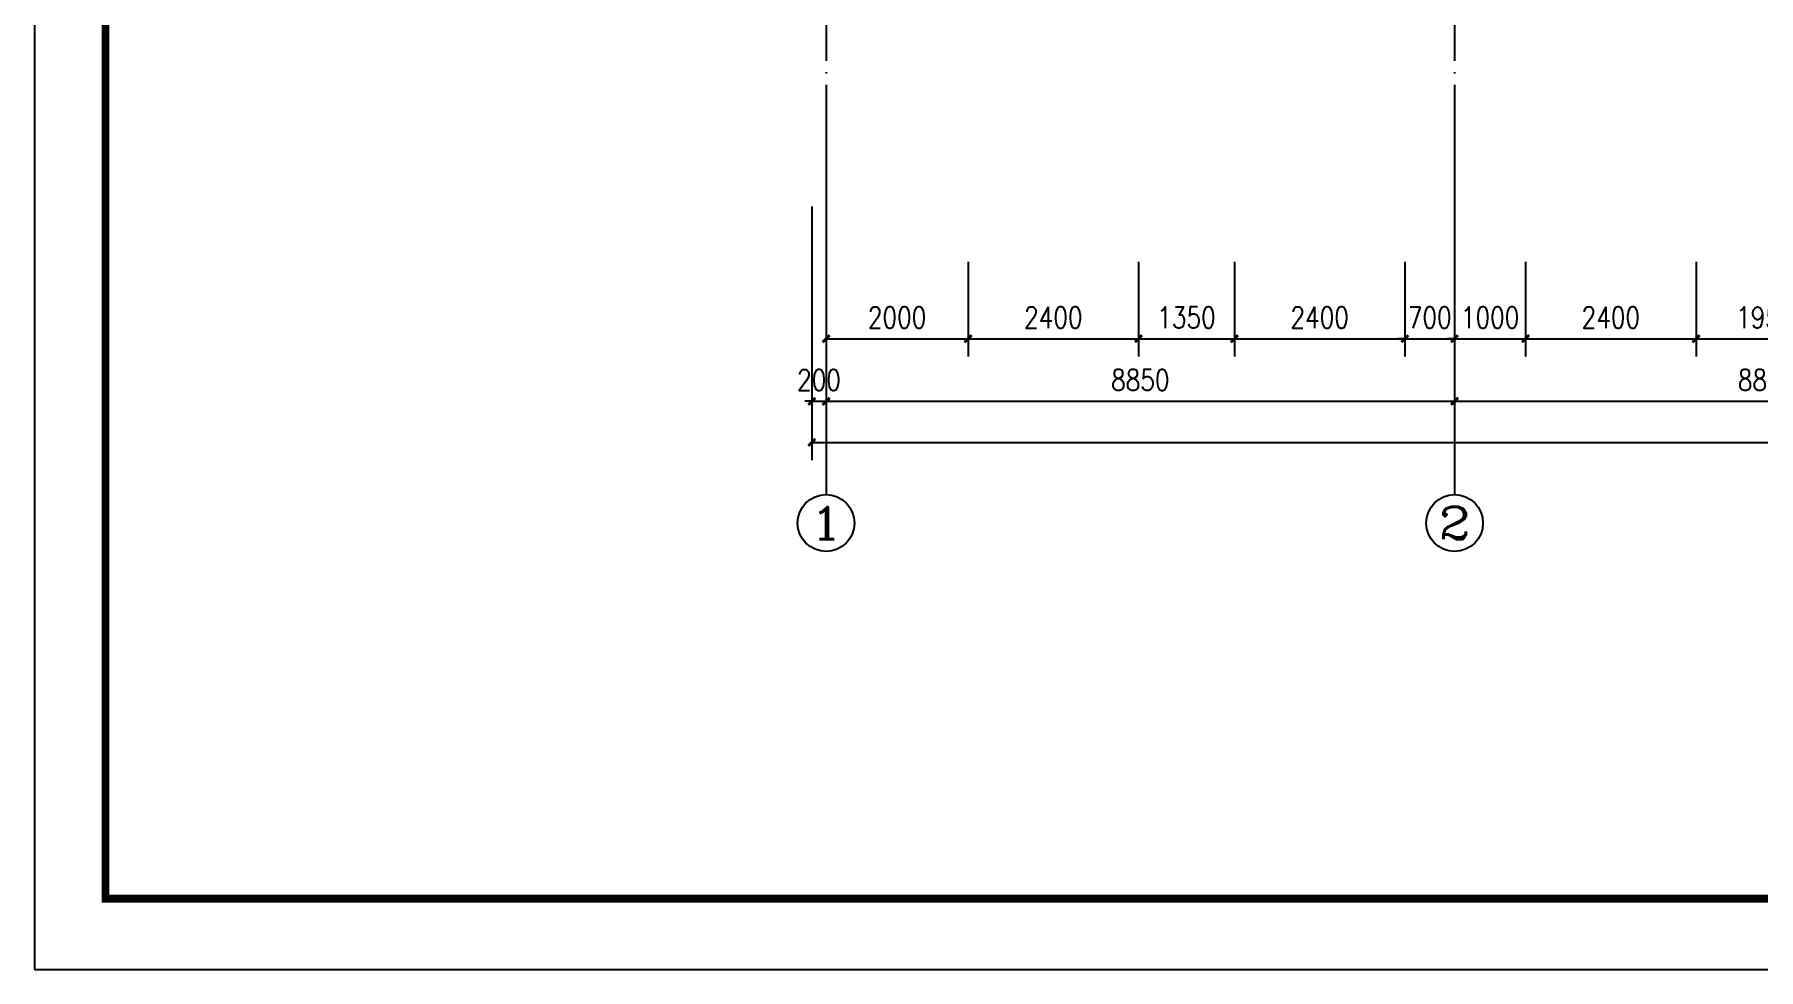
# Model space of a CAD drawing. Header units: millimetres. Extents: x 591771 to 1936534, y -622016 to 355666.
# Drawn here: x 595260 to 619536, y 164228 to 177398 of the extents above; entities that cross this region are included whole.
import ezdxf
from ezdxf.enums import TextEntityAlignment as Align

# ---------------------------------------------------------------- set-up
doc = ezdxf.new("R2010")
doc.units = ezdxf.units.MM
doc.header["$LTSCALE"] = 80
doc.linetypes.add('DOTE', pattern=[2.42, 2, -0.2, 0.02, -0.2])
for name, color, linetype in [('\\M+5BDA8-\\M+5B3DF\\M+5B4E7', 3, 'Continuous'), ('\\M+5BDA8-\\M+5D6E1', 17, 'DOTE'), ('\\M+5BDA8-\\M+5D6E1-\\M+5B1EA\\M+5D7A2', 3, 'Continuous'), ('\\M+5CDBC\\M+5BFF2', 252, 'Continuous'), ('AXIS_TEXT', 7, 'Continuous')]:
    doc.layers.add(name, color=color, linetype=linetype)
doc.styles.add('A-AXIS-LABEL', font='COMPLEX', dxfattribs={"bigfont": 'GBCBIG'})
doc.styles.add('COMPLEX', font='COMPLEX')
doc.styles.add('DIM_FONT', font='SIMPLEX.shx', dxfattribs={"width": 0.8})
doc.dimstyles.new('DIMN', dxfattribs={"dimtxt": 300, "dimasz": 100, "dimexe": 250, "dimexo": 300, "dimgap": 150, "dimtad": 1, "dimdec": 0, "dimzin": 0, "dimdsep": 46, "dimtxsty": 'DIM_FONT', "dimblk": 'ARCHTICK', "dimcen": 0.09, "dimclrt": 7, "dimazin": 2, "dimtfac": 1, "dimtdec": 0, "dimtix": 1, "dimtmove": 2, "dimatfit": 3, "dimldrblk": 'ARCHTICK', "dimfxl": 0, "dimtolj": 1, "dimtzin": 0, "dimarcsym": 0})

# ---------------------------------------------------------------- blocks, each defined once
blk = doc.blocks.new('_ArchTick')
at = {"color": 0, "linetype": 'ByBlock', "const_width": 0.4}
blk.add_lwpolyline([(-0.5, -0.5), (0.5, 0.5)], dxfattribs=at)
blk = doc.blocks.new('*D465')
at = {"layer": '\\M+5BDA8-\\M+5B3DF\\M+5B4E7', "color": 0, "lineweight": -2, "transparency": 16777216}
for p, q in [((606406, 174196), (606406, 172863)), ((608406, 174196), (608406, 172863)), ((606406, 173113), (608406, 173113))]:
    blk.add_line(p, q, dxfattribs=at)
at = {"layer": 'Defpoints', "color": 0, "transparency": 16777216}
for p in [(606406, 174496), (608406, 174496), (608406, 173113)]:
    blk.add_point(p, dxfattribs=at)
at = {"layer": '\\M+5BDA8-\\M+5B3DF\\M+5B4E7', "color": 0, "lineweight": -2, "transparency": 16777216, "xscale": 100, "yscale": 100, "zscale": 100, "rotation": 180}
blk.add_blockref('_ArchTick', (606406, 173113), dxfattribs=at)
at = {"layer": '\\M+5BDA8-\\M+5B3DF\\M+5B4E7', "color": 0, "lineweight": -2, "transparency": 16777216, "xscale": 100, "yscale": 100, "zscale": 100}
blk.add_blockref('_ArchTick', (608406, 173113), dxfattribs=at)
at = {"layer": '\\M+5BDA8-\\M+5B3DF\\M+5B4E7', "color": 7, "transparency": 16777216, "insert": (607406, 173413), "char_height": 300, "attachment_point": 5, "style": 'DIM_FONT'}
blk.add_mtext('\\A1;2000', dxfattribs=at)
blk = doc.blocks.new('*D466')
at = {"layer": '\\M+5BDA8-\\M+5B3DF\\M+5B4E7', "color": 0, "lineweight": -2, "transparency": 16777216}
for p, q in [((608406, 174196), (608406, 172863)), ((610806, 174196), (610806, 172863)), ((608406, 173113), (610806, 173113))]:
    blk.add_line(p, q, dxfattribs=at)
at = {"layer": 'Defpoints', "color": 0, "transparency": 16777216}
for p in [(608406, 174496), (610806, 174496), (610806, 173113)]:
    blk.add_point(p, dxfattribs=at)
at = {"layer": '\\M+5BDA8-\\M+5B3DF\\M+5B4E7', "color": 0, "lineweight": -2, "transparency": 16777216, "xscale": 100, "yscale": 100, "zscale": 100, "rotation": 180}
blk.add_blockref('_ArchTick', (608406, 173113), dxfattribs=at)
at = {"layer": '\\M+5BDA8-\\M+5B3DF\\M+5B4E7', "color": 0, "lineweight": -2, "transparency": 16777216, "xscale": 100, "yscale": 100, "zscale": 100}
blk.add_blockref('_ArchTick', (610806, 173113), dxfattribs=at)
at = {"layer": '\\M+5BDA8-\\M+5B3DF\\M+5B4E7', "color": 7, "transparency": 16777216, "insert": (609606, 173413), "char_height": 300, "attachment_point": 5, "style": 'DIM_FONT'}
blk.add_mtext('\\A1;2400', dxfattribs=at)
blk = doc.blocks.new('*D467')
at = {"layer": '\\M+5BDA8-\\M+5B3DF\\M+5B4E7', "color": 0, "lineweight": -2, "transparency": 16777216}
for p, q in [((610806, 174196), (610806, 172863)), ((612156, 174196), (612156, 172863)), ((610806, 173113), (612156, 173113))]:
    blk.add_line(p, q, dxfattribs=at)
at = {"layer": 'Defpoints', "color": 0, "transparency": 16777216}
for p in [(610806, 174496), (612156, 174496), (612156, 173113)]:
    blk.add_point(p, dxfattribs=at)
at = {"layer": '\\M+5BDA8-\\M+5B3DF\\M+5B4E7', "color": 0, "lineweight": -2, "transparency": 16777216, "xscale": 100, "yscale": 100, "zscale": 100, "rotation": 180}
blk.add_blockref('_ArchTick', (610806, 173113), dxfattribs=at)
at = {"layer": '\\M+5BDA8-\\M+5B3DF\\M+5B4E7', "color": 0, "lineweight": -2, "transparency": 16777216, "xscale": 100, "yscale": 100, "zscale": 100}
blk.add_blockref('_ArchTick', (612156, 173113), dxfattribs=at)
at = {"layer": '\\M+5BDA8-\\M+5B3DF\\M+5B4E7', "color": 7, "transparency": 16777216, "insert": (611481, 173413), "char_height": 300, "attachment_point": 5, "style": 'DIM_FONT'}
blk.add_mtext('\\A1;1350', dxfattribs=at)
blk = doc.blocks.new('*D468')
at = {"layer": '\\M+5BDA8-\\M+5B3DF\\M+5B4E7', "color": 0, "lineweight": -2, "transparency": 16777216}
for p, q in [((612156, 174196), (612156, 172863)), ((614556, 174196), (614556, 172863)), ((612156, 173113), (614556, 173113))]:
    blk.add_line(p, q, dxfattribs=at)
at = {"layer": 'Defpoints', "color": 0, "transparency": 16777216}
for p in [(612156, 174496), (614556, 174496), (614556, 173113)]:
    blk.add_point(p, dxfattribs=at)
at = {"layer": '\\M+5BDA8-\\M+5B3DF\\M+5B4E7', "color": 0, "lineweight": -2, "transparency": 16777216, "xscale": 100, "yscale": 100, "zscale": 100, "rotation": 180}
blk.add_blockref('_ArchTick', (612156, 173113), dxfattribs=at)
at = {"layer": '\\M+5BDA8-\\M+5B3DF\\M+5B4E7', "color": 0, "lineweight": -2, "transparency": 16777216, "xscale": 100, "yscale": 100, "zscale": 100}
blk.add_blockref('_ArchTick', (614556, 173113), dxfattribs=at)
at = {"layer": '\\M+5BDA8-\\M+5B3DF\\M+5B4E7', "color": 7, "transparency": 16777216, "insert": (613356, 173413), "char_height": 300, "attachment_point": 5, "style": 'DIM_FONT'}
blk.add_mtext('\\A1;2400', dxfattribs=at)
blk = doc.blocks.new('*D469')
at = {"layer": '\\M+5BDA8-\\M+5B3DF\\M+5B4E7', "color": 0, "lineweight": -2, "transparency": 16777216}
for p, q in [((614556, 174196), (614556, 172863)), ((615256, 174196), (615256, 172863)), ((614556, 173113), (614456, 173113)), ((614556, 173113), (615256, 173113)), ((615256, 173113), (615356, 173113))]:
    blk.add_line(p, q, dxfattribs=at)
at = {"layer": 'Defpoints', "color": 0, "transparency": 16777216}
for p in [(614556, 174496), (615256, 174496), (615256, 173113)]:
    blk.add_point(p, dxfattribs=at)
at = {"layer": '\\M+5BDA8-\\M+5B3DF\\M+5B4E7', "color": 0, "lineweight": -2, "transparency": 16777216, "xscale": 100, "yscale": 100, "zscale": 100}
blk.add_blockref('_ArchTick', (614556, 173113), dxfattribs=at)
at = {"layer": '\\M+5BDA8-\\M+5B3DF\\M+5B4E7', "color": 0, "lineweight": -2, "transparency": 16777216, "xscale": 100, "yscale": 100, "zscale": 100, "rotation": 180}
blk.add_blockref('_ArchTick', (615256, 173113), dxfattribs=at)
at = {"layer": '\\M+5BDA8-\\M+5B3DF\\M+5B4E7', "color": 7, "transparency": 16777216, "insert": (614906, 173413), "char_height": 300, "attachment_point": 5, "style": 'DIM_FONT'}
blk.add_mtext('\\A1;700', dxfattribs=at)
blk = doc.blocks.new('*D470')
at = {"layer": '\\M+5BDA8-\\M+5B3DF\\M+5B4E7', "color": 0, "lineweight": -2, "transparency": 16777216}
for p, q in [((615256, 174196), (615256, 172863)), ((616256, 174196), (616256, 172863)), ((615256, 173113), (615156, 173113)), ((615256, 173113), (616256, 173113)), ((616256, 173113), (616356, 173113))]:
    blk.add_line(p, q, dxfattribs=at)
at = {"layer": 'Defpoints', "color": 0, "transparency": 16777216}
for p in [(615256, 174496), (616256, 174496), (616256, 173113)]:
    blk.add_point(p, dxfattribs=at)
at = {"layer": '\\M+5BDA8-\\M+5B3DF\\M+5B4E7', "color": 0, "lineweight": -2, "transparency": 16777216, "xscale": 100, "yscale": 100, "zscale": 100}
blk.add_blockref('_ArchTick', (615256, 173113), dxfattribs=at)
at = {"layer": '\\M+5BDA8-\\M+5B3DF\\M+5B4E7', "color": 0, "lineweight": -2, "transparency": 16777216, "xscale": 100, "yscale": 100, "zscale": 100, "rotation": 180}
blk.add_blockref('_ArchTick', (616256, 173113), dxfattribs=at)
at = {"layer": '\\M+5BDA8-\\M+5B3DF\\M+5B4E7', "color": 7, "transparency": 16777216, "insert": (615756, 173413), "char_height": 300, "attachment_point": 5, "style": 'DIM_FONT'}
blk.add_mtext('\\A1;1000', dxfattribs=at)
blk = doc.blocks.new('*D471')
at = {"layer": '\\M+5BDA8-\\M+5B3DF\\M+5B4E7', "color": 0, "lineweight": -2, "transparency": 16777216}
for p, q in [((616256, 174196), (616256, 172863)), ((618656, 174196), (618656, 172863)), ((616256, 173113), (618656, 173113))]:
    blk.add_line(p, q, dxfattribs=at)
at = {"layer": 'Defpoints', "color": 0, "transparency": 16777216}
for p in [(616256, 174496), (618656, 174496), (618656, 173113)]:
    blk.add_point(p, dxfattribs=at)
at = {"layer": '\\M+5BDA8-\\M+5B3DF\\M+5B4E7', "color": 0, "lineweight": -2, "transparency": 16777216, "xscale": 100, "yscale": 100, "zscale": 100, "rotation": 180}
blk.add_blockref('_ArchTick', (616256, 173113), dxfattribs=at)
at = {"layer": '\\M+5BDA8-\\M+5B3DF\\M+5B4E7', "color": 0, "lineweight": -2, "transparency": 16777216, "xscale": 100, "yscale": 100, "zscale": 100}
blk.add_blockref('_ArchTick', (618656, 173113), dxfattribs=at)
at = {"layer": '\\M+5BDA8-\\M+5B3DF\\M+5B4E7', "color": 7, "transparency": 16777216, "insert": (617456, 173413), "char_height": 300, "attachment_point": 5, "style": 'DIM_FONT'}
blk.add_mtext('\\A1;2400', dxfattribs=at)
blk = doc.blocks.new('*D472')
at = {"layer": '\\M+5BDA8-\\M+5B3DF\\M+5B4E7', "color": 0, "lineweight": -2, "transparency": 16777216}
for p, q in [((618656, 174196), (618656, 172863)), ((620606, 174196), (620606, 172863)), ((618656, 173113), (620606, 173113))]:
    blk.add_line(p, q, dxfattribs=at)
at = {"layer": 'Defpoints', "color": 0, "transparency": 16777216}
for p in [(618656, 174496), (620606, 174496), (620606, 173113)]:
    blk.add_point(p, dxfattribs=at)
at = {"layer": '\\M+5BDA8-\\M+5B3DF\\M+5B4E7', "color": 0, "lineweight": -2, "transparency": 16777216, "xscale": 100, "yscale": 100, "zscale": 100, "rotation": 180}
blk.add_blockref('_ArchTick', (618656, 173113), dxfattribs=at)
at = {"layer": '\\M+5BDA8-\\M+5B3DF\\M+5B4E7', "color": 0, "lineweight": -2, "transparency": 16777216, "xscale": 100, "yscale": 100, "zscale": 100}
blk.add_blockref('_ArchTick', (620606, 173113), dxfattribs=at)
at = {"layer": '\\M+5BDA8-\\M+5B3DF\\M+5B4E7', "color": 7, "transparency": 16777216, "insert": (619631, 173413), "char_height": 300, "attachment_point": 5, "style": 'DIM_FONT'}
blk.add_mtext('\\A1;1950', dxfattribs=at)
blk = doc.blocks.new('*D631')
at = {"layer": '\\M+5BDA8-\\M+5B3DF\\M+5B4E7', "color": 0, "lineweight": -2, "transparency": 16777216}
for p, q in [((606206, 173457), (606206, 171403)), ((660707, 173457), (660707, 171403)), ((606206, 171653), (660707, 171653))]:
    blk.add_line(p, q, dxfattribs=at)
at = {"layer": 'Defpoints', "color": 0, "transparency": 16777216}
for p in [(606206, 173757), (660707, 173757), (660707, 171653)]:
    blk.add_point(p, dxfattribs=at)
at = {"layer": '\\M+5BDA8-\\M+5B3DF\\M+5B4E7', "color": 0, "lineweight": -2, "transparency": 16777216, "xscale": 100, "yscale": 100, "zscale": 100}
for p, rotation in [((606206, 171653), 180.0000912769841), ((660707, 171653), 9.127698409130371e-05)]:
    blk.add_blockref('_ArchTick', p, dxfattribs=dict(at, rotation=rotation))
at = {"layer": '\\M+5BDA8-\\M+5B3DF\\M+5B4E7', "color": 7, "transparency": 16777216, "insert": (633456, 171953), "char_height": 300, "attachment_point": 5, "rotation": 0.0001, "style": 'DIM_FONT'}
blk.add_mtext('\\A1;54500', dxfattribs=at)
blk = doc.blocks.new('*D633')
at = {"layer": '\\M+5BDA8-\\M+5B3DF\\M+5B4E7', "color": 0, "lineweight": -2, "transparency": 16777216}
for p, q in [((606206, 174973), (606206, 171981)), ((606406, 174973), (606406, 171981)), ((606206, 172231), (606106, 172231)), ((606206, 172231), (606406, 172231)), ((606406, 172231), (606506, 172231))]:
    blk.add_line(p, q, dxfattribs=at)
at = {"layer": 'Defpoints', "color": 0, "transparency": 16777216}
for p in [(606206, 175273), (606406, 175273), (606406, 172231)]:
    blk.add_point(p, dxfattribs=at)
at = {"layer": '\\M+5BDA8-\\M+5B3DF\\M+5B4E7', "color": 0, "lineweight": -2, "transparency": 16777216, "xscale": 100, "yscale": 100, "zscale": 100}
for p, rotation in [((606206, 172231), 9.127698221256253e-05), ((606406, 172231), 180.0000912769822)]:
    blk.add_blockref('_ArchTick', p, dxfattribs=dict(at, rotation=rotation))
at = {"layer": '\\M+5BDA8-\\M+5B3DF\\M+5B4E7', "color": 7, "transparency": 16777216, "insert": (606306, 172531), "char_height": 300, "attachment_point": 5, "rotation": 0.0001, "style": 'DIM_FONT'}
blk.add_mtext('\\A1;200', dxfattribs=at)
blk = doc.blocks.new('*D648')
at = {"layer": '\\M+5BDA8-\\M+5B3DF\\M+5B4E7', "color": 0, "lineweight": -2, "transparency": 16777216}
for p, q in [((606406, 173290), (606406, 171981)), ((615256, 173290), (615256, 171981)), ((606406, 172231), (615256, 172231))]:
    blk.add_line(p, q, dxfattribs=at)
at = {"layer": 'Defpoints', "color": 0, "transparency": 16777216}
for p in [(606406, 173590), (615256, 173590), (615256, 172231)]:
    blk.add_point(p, dxfattribs=at)
at = {"layer": '\\M+5BDA8-\\M+5B3DF\\M+5B4E7', "color": 0, "lineweight": -2, "transparency": 16777216, "xscale": 100, "yscale": 100, "zscale": 100, "rotation": 180}
blk.add_blockref('_ArchTick', (606406, 172231), dxfattribs=at)
at = {"layer": '\\M+5BDA8-\\M+5B3DF\\M+5B4E7', "color": 0, "lineweight": -2, "transparency": 16777216, "xscale": 100, "yscale": 100, "zscale": 100}
blk.add_blockref('_ArchTick', (615256, 172231), dxfattribs=at)
at = {"layer": '\\M+5BDA8-\\M+5B3DF\\M+5B4E7', "color": 7, "transparency": 16777216, "insert": (610831, 172531), "char_height": 300, "attachment_point": 5, "style": 'DIM_FONT'}
blk.add_mtext('\\A1;8850', dxfattribs=at)
blk = doc.blocks.new('*D649')
at = {"layer": '\\M+5BDA8-\\M+5B3DF\\M+5B4E7', "color": 0, "lineweight": -2, "transparency": 16777216}
for p, q in [((615256, 173290), (615256, 171981)), ((624056, 173290), (624056, 171981)), ((615256, 172231), (624056, 172231))]:
    blk.add_line(p, q, dxfattribs=at)
at = {"layer": 'Defpoints', "color": 0, "transparency": 16777216}
for p in [(615256, 173590), (624056, 173590), (624056, 172231)]:
    blk.add_point(p, dxfattribs=at)
at = {"layer": '\\M+5BDA8-\\M+5B3DF\\M+5B4E7', "color": 0, "lineweight": -2, "transparency": 16777216, "xscale": 100, "yscale": 100, "zscale": 100, "rotation": 180}
blk.add_blockref('_ArchTick', (615256, 172231), dxfattribs=at)
at = {"layer": '\\M+5BDA8-\\M+5B3DF\\M+5B4E7', "color": 0, "lineweight": -2, "transparency": 16777216, "xscale": 100, "yscale": 100, "zscale": 100}
blk.add_blockref('_ArchTick', (624056, 172231), dxfattribs=at)
at = {"layer": '\\M+5BDA8-\\M+5B3DF\\M+5B4E7', "color": 7, "transparency": 16777216, "insert": (619656, 172531), "char_height": 300, "attachment_point": 5, "style": 'DIM_FONT'}
blk.add_mtext('\\A1;8800', dxfattribs=at)
blk = doc.blocks.new('_AXISO')
blk.add_circle((0, 0), 0.5)
at = {"layer": 'AXIS_TEXT', "style": 'COMPLEX'}
blk.add_attdef('A', text='', height=0.56, dxfattribs=at).set_placement((-0.25, -0.28), (0.25, -0.28), align=Align.FIT)

msp = doc.modelspace()

# ---------------------------------------------------------------- linework, layer by layer
at = {"layer": '\\M+5BDA8-\\M+5D6E1', "ltscale": 10}
for p, q in [((606406.1, 215409.7), (606406.1, 174495.8)), ((615255.9, 215409.7), (615256, 173112.6))]:
    msp.add_line(p, q, dxfattribs=at)
at = {"layer": '\\M+5BDA8-\\M+5D6E1-\\M+5B1EA\\M+5D7A2'}
for p, q in [((606406.1, 175093.9), (606406.1, 170916.1)), ((615256.1, 175093.9), (615256.1, 170916.1))]:
    msp.add_line(p, q, dxfattribs=at)
at = {"layer": '\\M+5CDBC\\M+5BFF2', "color": 2}
msp.add_lwpolyline([(595259.9, 164227.6), (679359.9, 164227.6), (679359.9, 223627.6), (595259.9, 223627.6)], close=True, dxfattribs=at)
at = {"layer": '\\M+5CDBC\\M+5BFF2', "color": 2, "const_width": 112.5}
msp.add_lwpolyline([(596260, 165227.6), (678359.9, 165227.6), (678359.9, 222627.6), (596260, 222627.6)], close=True, dxfattribs=at)

# ---------------------------------------------------------------- block references
at = {"layer": '\\M+5BDA8-\\M+5D6E1-\\M+5B1EA\\M+5D7A2'}
ref = msp.add_blockref('_AXISO', (606406.1, 170516.1), dxfattribs=dict(at, xscale=800, yscale=800, zscale=800))
ref.add_attrib('A', '1', dxfattribs={"layer": 'AXIS_TEXT', "height": 452.5, "style": 'A-AXIS-LABEL', "width": 2.333333}).set_placement((606179.9, 170289.9), (606632.4, 170289.9), align=Align.FIT)
ref = msp.add_blockref('_AXISO', (615256.1, 170516.1), dxfattribs=dict(at, xscale=800, yscale=800, zscale=800))
ref.add_attrib('A', '2', dxfattribs={"layer": 'AXIS_TEXT', "height": 452.5, "style": 'A-AXIS-LABEL', "width": 1.5}).set_placement((615029.8, 170289.9), (615482.4, 170289.9), align=Align.FIT)

# ---------------------------------------------------------------- dimensions: what is measured, and where the dimension line sits
at = {"layer": '\\M+5BDA8-\\M+5B3DF\\M+5B4E7'}
for p1, p2, distance, picture, middle in [((606206.1, 175272.7), (606406.1, 175272.7), -3041.7, '*D633', (606306.1, 172530.9)), ((606406.1, 174495.8), (608406.2, 174495.8), -1383.2, '*D465', (607406.1, 173412.6)), ((608406.2, 174495.8), (610806.2, 174495.8), -1383.2, '*D466', (609606.2, 173412.6)), ((610806.2, 174495.8), (612156.1, 174495.8), -1383.2, '*D467', (611481.1, 173412.6)), ((612156.1, 174495.8), (614556.1, 174495.8), -1383.2, '*D468', (613356.1, 173412.6)), ((614556.1, 174495.8), (615256, 174495.8), -1383.2, '*D469', (614906, 173412.6)), ((615256, 174495.8), (616256, 174495.8), -1383.2, '*D470', (615756, 173412.6)), ((616256, 174495.8), (618656, 174495.8), -1383.2, '*D471', (617456, 173412.6)), ((618656, 174495.8), (620606.1, 174495.8), -1383.2, '*D472', (619631.1, 173412.6)), ((606206.1, 173757.3), (660706.5, 173757.4), -2103.9, '*D631', (633456.3, 171953.4)), ((606406.1, 173589.6), (615256.1, 173589.6), -1358.6, '*D648', (610831.1, 172530.9)), ((615256.1, 173589.6), (624056.2, 173589.6), -1358.6, '*D649', (619656.1, 172530.9))]:
    dim = msp.add_aligned_dim(p1=p1, p2=p2, distance=distance, dimstyle='DIMN', dxfattribs=at)
    dim.commit()
    dim.dimension.update_dxf_attribs({"geometry": picture, "text_midpoint": middle})

doc.saveas('drawing.dxf')
